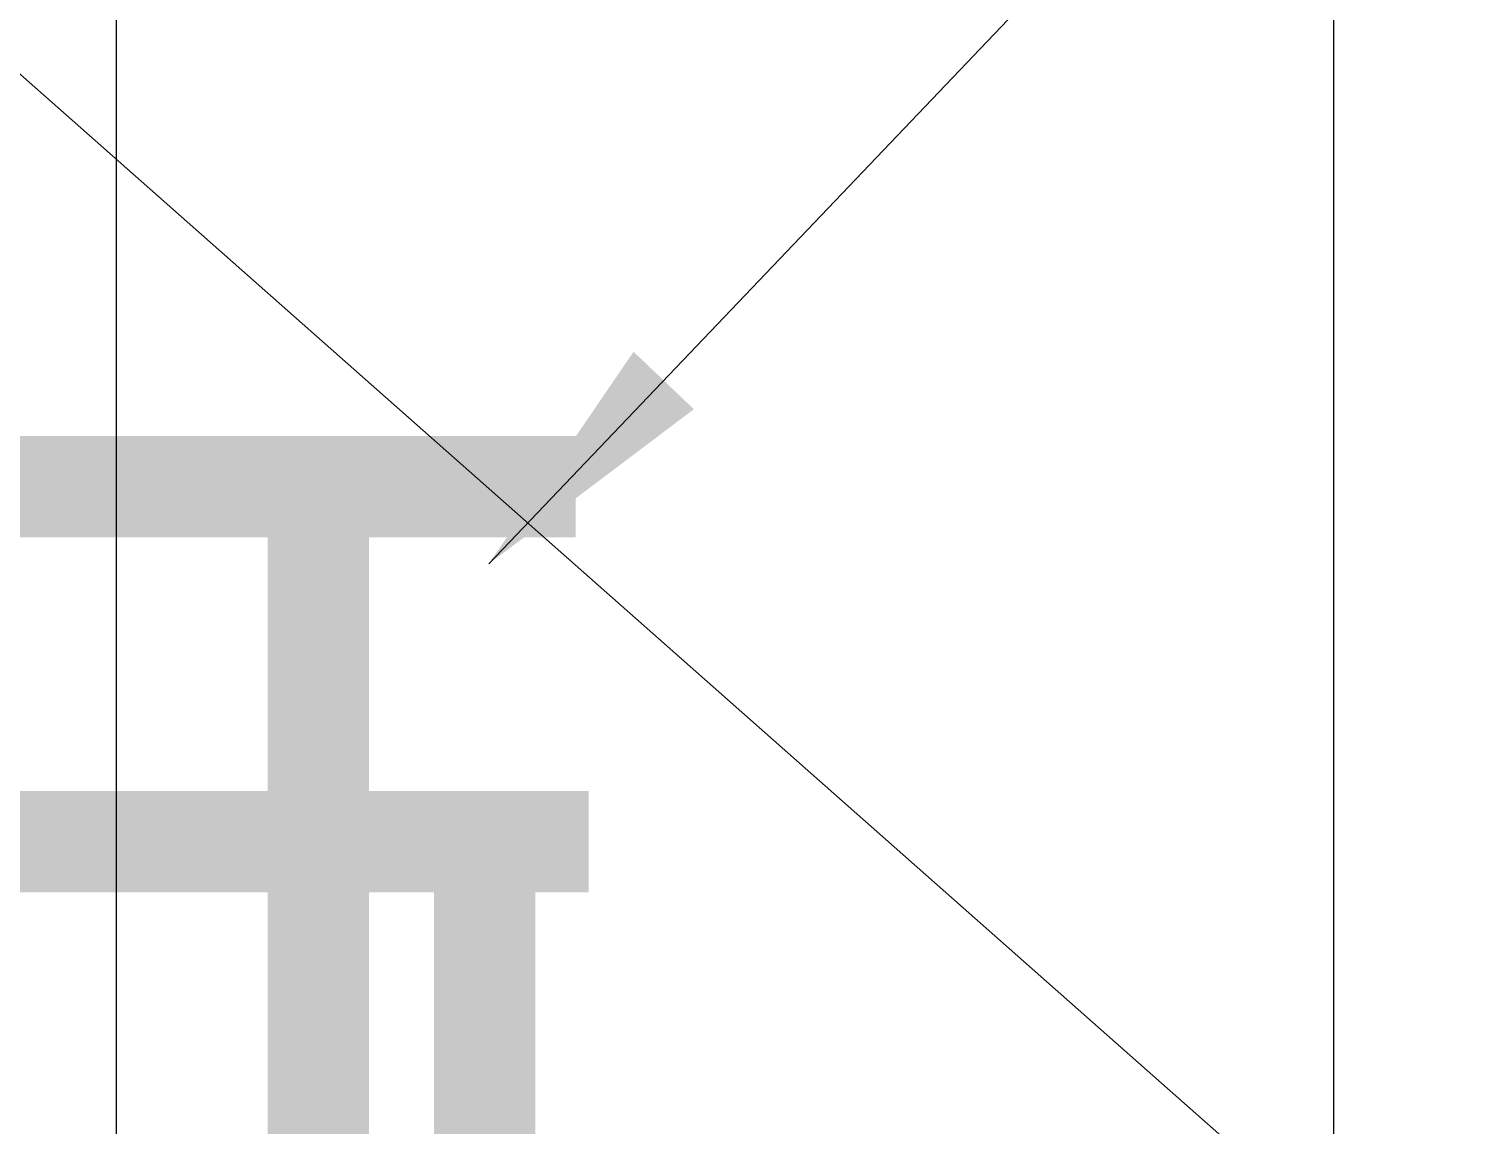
# Model space of a CAD drawing. Extents: x 225000 to 2157367, y 208400 to 840900.
# Drawn here: x 507239 to 508664, y 414227 to 415308 of the extents above; entities that cross this region are included whole.
import ezdxf

# ---------------------------------------------------------------- set-up
doc = ezdxf.new("R2010")
doc.units = 0
doc.header["$LTSCALE"] = 10
doc.linetypes.add('XFDC20$0$HIDDEN2', pattern=[0.1875, 0.125, -0.0625])
for name, color, linetype in [('XFDC20$0$A-C-2800 (PH2)', 195, 'XFDC20$0$HIDDEN2'), ('XFM2P20L-DC$0$M-DUCT-TEXT-Line', 3, 'Continuous'), ('XFM2P20L-DC$0$M-PIPE-CHWR13', 94, 'Continuous'), ('XFM2P20L-DC$0$M-PIPE-CHWS5', 144, 'Continuous')]:
    doc.layers.add(name, color=color, linetype=linetype)
doc.styles.add('XFM2P20L-DC$0$aa-txt', font='simplex.shx', dxfattribs={"width": 0.8, "bigfont": 'CHINA.shx'})
doc.dimstyles.new('XFM2P20L-DC$0$adim-100', dxfattribs={"dimscale": 100, "dimtxt": 0.25, "dimasz": 2.5, "dimexe": 0.1, "dimexo": 0.5, "dimgap": 0.15, "dimtad": 0, "dimdec": 4, "dimdsep": 46, "dimtxsty": 'XFM2P20L-DC$0$aa-txt', "dimcen": 2.5, "dimclrd": 256, "dimclre": 256, "dimclrt": 256, "dimadec": 0, "dimazin": 0, "dimtfac": 1, "dimtdec": 4, "dimtmove": 0, "dimatfit": 3, "dimfxl": 1, "dimtolj": 1, "dimtzin": 0, "dimarcsym": 0})

# ---------------------------------------------------------------- blocks, each defined once
blk = doc.blocks.new('Data Center Layout_L20')
blk.add_line((511825.59, 211202.31), (498925.59, 222602.31))
blk = doc.blocks.new('XFDC20')
at = {"layer": 'XFDC20$0$A-C-2800 (PH2)', "ltscale": 0.3}
for p, q in [((507325.6, 222602.3), (507325.6, 211277.3)), ((508525.6, 222602.3), (508525.6, 211277.3))]:
    blk.add_line(p, q, dxfattribs=at)
blk = doc.blocks.new('XFM2P20L-DC')
at = {"layer": 'XFM2P20L-DC$0$M-PIPE-CHWR13', "const_width": 100}
for points in [[(499810.2, 214856.3), (507778.6, 214856.3)], [(507524.8, 213770.8), (507524.8, 214858.4)]]:
    blk.add_lwpolyline(points, dxfattribs=at)
at = {"layer": 'XFM2P20L-DC$0$M-PIPE-CHWS5', "const_width": 100}
for points in [[(500160.2, 214506.3), (507791.4, 214506.3)], [(507688.8, 213770.6), (507688.8, 214508.4)]]:
    blk.add_lwpolyline(points, dxfattribs=at)
at = {"layer": 'XFM2P20L-DC$0$M-DUCT-TEXT-Line'}
blk.add_leader([(507692.8, 214780), (509753.4, 216941.3), (510300.2, 216941.3)], dimstyle='XFM2P20L-DC$0$adim-100', dxfattribs=at)

msp = doc.modelspace()

# ---------------------------------------------------------------- block references
for name in ['XFM2P20L-DC', 'Data Center Layout_L20', 'XFDC20']:
    msp.add_blockref(name, (0, 200000))

doc.saveas('drawing.dxf')
